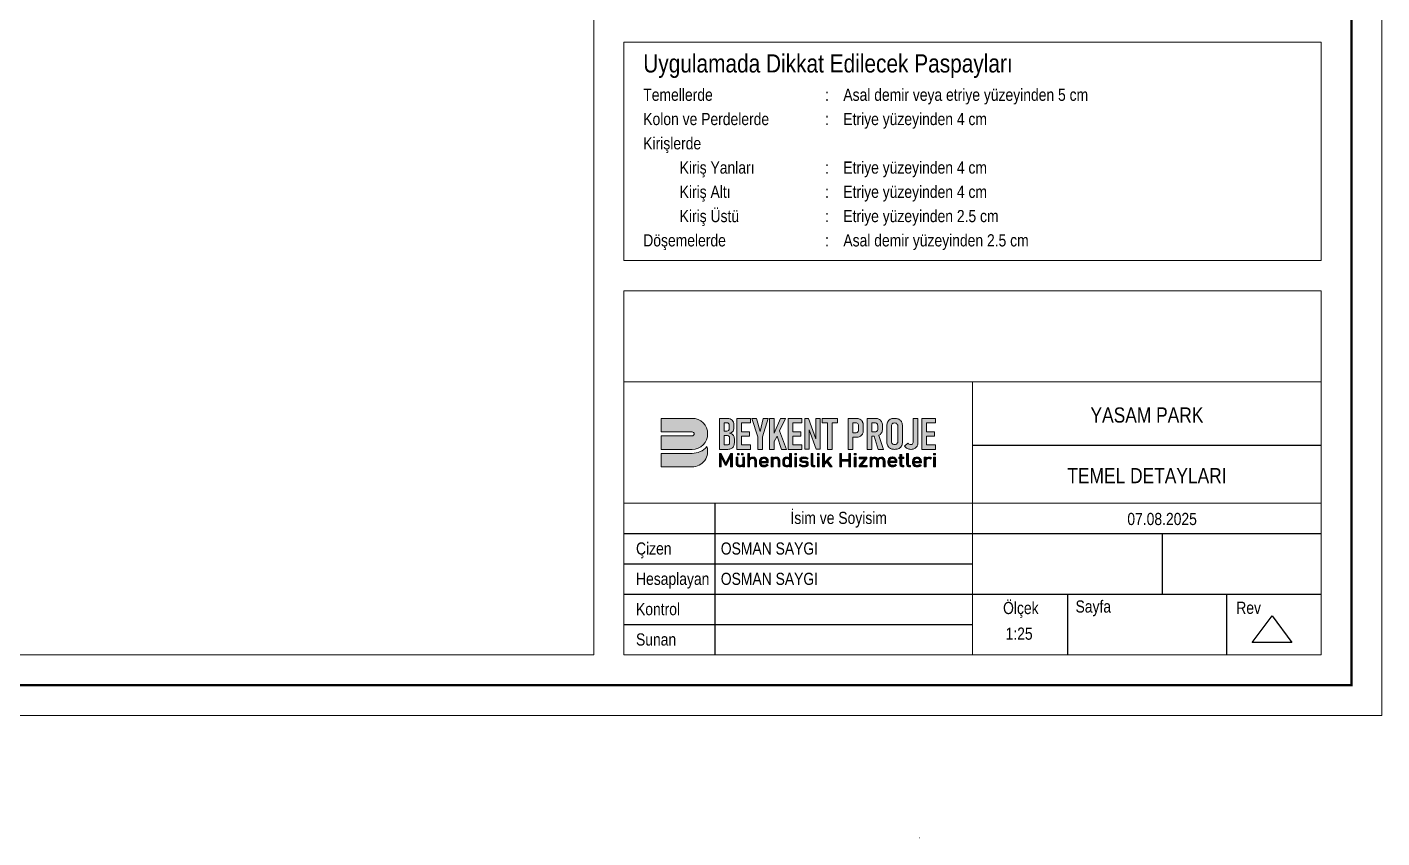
# Model space of a CAD drawing. Header units: millimetres. Extents: x -267 to 94375, y 6431 to 10838.
# Drawn here: x 38388 to 39505, y 6431 to 7099 of the extents above; entities that cross this region are included whole.
import ezdxf
from ezdxf.enums import TextEntityAlignment as Align

# ---------------------------------------------------------------- set-up
doc = ezdxf.new("R2010")
doc.units = ezdxf.units.MM
doc.header["$LTSCALE"] = 0.0001
for name, color, linetype, lineweight in [('DIM_LAY', 8, 'Continuous', 20), ('Metraj Tablosu Ana Başlık', 1, 'Continuous', 20), ('SHEETSUMMARY-35', 9, 'Continuous', 20), ('SHEETSUMMARY-50', 152, 'Continuous', 20), ('SheetView', 40, 'Continuous', 20), ('SheetViewOut', 231, 'Continuous', 20)]:
    doc.layers.add(name, color=color, linetype=linetype, lineweight=lineweight)
doc.layers.add('Metraj Tablosu Yazı', color=8, linetype='Continuous', lineweight=20, true_color=0x414141)
doc.layers.add('Metraj Tablosu Çizgi', color=171, linetype='Continuous', lineweight=20, true_color=0xaaaaff)
for name, color, linetype in [('SHEETSUMMARY-10', 8, 'Continuous'), ('SHEETSUMMARY-30', 82, 'Continuous'), ('SHEETSUMMARY-40', 231, 'Continuous'), ('TEXT-175', 12, 'Continuous')]:
    doc.layers.add(name, color=color, linetype=linetype)
doc.styles.add('stastyle', font='RomanSTA.ttf')
doc.styles.add('YAZI (BEYKENT)', font='')
doc.styles.get('YAZI (BEYKENT)').set_extended_font_data('Bahnschrift Light Condensed')

# ---------------------------------------------------------------- blocks, each defined once
blk = doc.blocks.new('A$C23ea3c7e')
at = {"true_color": 0x2776bb}
h = blk.add_hatch(color=152, dxfattribs=at)
h.dxf.hatch_style = 1
h.paths.add_polyline_path([(56.2, -30), (30.7, -30), (30.7, -41.1), (56.2, -41.1, -1), (56.2, -44.4), (30.7, -44.4), (30.7, -55.6), (56.2, -55.6, 1)])
h = blk.add_hatch(color=152, dxfattribs=at)
h.dxf.hatch_style = 1
h.paths.add_polyline_path([(90.6, -52.5), (90.8, -51.8), (90.9, -51.1), (91, -50.3), (91, -46.8), (90.9, -46), (90.8, -45.3), (90.5, -44.6), (90.3, -44.1), (89.8, -43.5), (89.2, -43.1), (88.6, -42.7), (87.9, -42.5), (87.1, -42.3), (87.7, -42.1), (88.4, -41.9), (89, -41.5), (89.4, -41.2), (89.9, -40.7), (90.2, -40), (90.4, -39.4), (90.6, -38.7), (90.6, -37.9), (90.6, -35.2, 0.414214), (85.5, -30), (78.8, -30), (78.8, -55.6), (85.6, -55.6), (86.4, -55.5), (87.2, -55.4), (87.9, -55.2), (88.5, -54.9), (88.8, -54.7), (89.4, -54.3), (89.9, -53.8), (90.3, -53.1)])
h.paths.add_polyline_path([(87, -50.9), (86.6, -51.5), (85.9, -51.8), (85.1, -51.9), (82.6, -51.9), (82.6, -44.1), (84.9, -44.1), (85.4, -44.2), (86.1, -44.4), (86.4, -44.7), (86.9, -45.3), (87, -45.8), (87.1, -46.6), (87.1, -50.1)], flags=16)
h.paths.add_polyline_path([(84.9, -40.5), (82.6, -40.5), (82.6, -33.6), (84.9, -33.6, -0.414214), (86.8, -35.5), (86.8, -38.6, -0.414214)], flags=16)
h = blk.add_hatch(color=152, dxfattribs=at)
h.dxf.hatch_style = 1
h.paths.add_polyline_path([(93.1, -30), (93.1, -55.6), (104.3, -55.6), (104.3, -51.8), (97, -51.8), (97, -44.7), (103.4, -44.7), (103.4, -41), (97, -41), (97, -33.7), (104.3, -33.7), (104.3, -30)])
h = blk.add_hatch(color=152, dxfattribs=at)
h.dxf.hatch_style = 1
h.paths.add_polyline_path([(110.3, -45.3), (110.3, -55.6), (114.1, -55.6), (114.1, -45.3), (118.9, -30), (114.9, -30), (112.2, -40.8), (109.3, -30), (105.3, -30)])
h = blk.add_hatch(color=152, dxfattribs=at)
h.dxf.hatch_style = 1
h.paths.add_polyline_path([(120.1, -30), (120.1, -55.6), (123.9, -55.6), (123.9, -49.2), (126.2, -44.6), (129.8, -55.6), (134.1, -55.6), (128.3, -40.3), (133.3, -30), (129, -30), (123.9, -42.1), (123.9, -30)])
h = blk.add_hatch(color=152, dxfattribs=at)
h.dxf.hatch_style = 1
h.paths.add_polyline_path([(135.5, -30), (135.5, -55.6), (146.6, -55.6), (146.6, -51.8), (139.3, -51.8), (139.3, -44.7), (145.7, -44.7), (145.7, -41), (139.3, -41), (139.3, -33.7), (146.6, -33.7), (146.6, -30)])
h = blk.add_hatch(color=152, dxfattribs=at)
h.dxf.hatch_style = 1
h.paths.add_polyline_path([(149.1, -30), (149.1, -55.5), (152.6, -55.5), (152.6, -39.4), (158.6, -55.5), (161.8, -55.5), (161.8, -30), (158.2, -30), (158.2, -46.9), (152.2, -30)])
h = blk.add_hatch(color=152, dxfattribs=at)
h.dxf.hatch_style = 1
h.paths.add_polyline_path([(163.4, -33.7), (167.7, -33.7), (167.7, -55.6), (171.6, -55.6), (171.6, -33.7), (176, -33.7), (176, -30), (163.4, -30)])
at = {"true_color": 0x58ba48}
h = blk.add_hatch(color=85, dxfattribs=at)
h.dxf.hatch_style = 1
h.paths.add_polyline_path([(184.8, -55.6), (188.6, -55.6), (188.6, -45.6), (191.7, -45.6), (192.5, -45.6), (193.2, -45.5), (193.9, -45.2), (194.5, -45), (195.1, -44.7), (195.7, -44.2), (196.2, -43.7), (196.6, -43), (196.6, -42.9), (196.9, -42.2), (197.1, -41.6), (197.2, -40.8), (197.3, -40), (197.3, -35.8), (197.2, -35.5), (197.2, -34.7), (197.1, -34), (196.8, -33.3), (196.6, -32.7), (196.2, -32.1), (195.8, -31.5), (195.2, -31.1), (194.6, -30.7), (194.4, -30.6), (193.7, -30.3), (193, -30.1), (192.2, -30), (191.4, -30), (184.8, -30)])
h.paths.add_polyline_path([(188.6, -42), (188.6, -33.7), (191.4, -33.7), (191.8, -33.7), (192.4, -34), (192.7, -34.2), (193.1, -34.8), (193.3, -35.3), (193.3, -36.1), (193.3, -39.6), (193.3, -40.2), (193.1, -40.9), (192.9, -41.2), (192.4, -41.7), (192.1, -41.8), (191.4, -42)], flags=16)
h = blk.add_hatch(color=85, dxfattribs=at)
h.dxf.hatch_style = 1
h.paths.add_polyline_path([(200.5, -30), (200.5, -55.6), (204.3, -55.6), (204.3, -44.7), (206.4, -44.7), (209.7, -55.6), (213.9, -55.6), (210.1, -44.1), (210.1, -44), (210.2, -44), (210.9, -43.6), (211.5, -43.2), (211.9, -42.6), (212.4, -42), (212.5, -41.7), (212.8, -41.1), (213, -40.3), (213.1, -39.6), (213.1, -38.8), (213.1, -35.8), (213.1, -35.5), (213.1, -34.7), (212.9, -34), (212.7, -33.3), (212.3, -32.6), (211.9, -32), (211.4, -31.5), (210.8, -31), (210.1, -30.6), (209.6, -30.4), (209, -30.2), (208.2, -30.1), (207.5, -30), (206.6, -30)])
h.paths.add_polyline_path([(204.3, -41.1), (204.3, -33.7), (206.9, -33.7), (207.5, -33.7), (208.1, -33.9), (208.5, -34.2), (209, -34.8), (209.1, -35.3), (209.2, -36.1), (209.2, -38.8), (209.2, -39.3), (209, -40), (208.7, -40.3), (208.1, -40.8), (207.7, -41), (206.9, -41.1)], flags=16)
h = blk.add_hatch(color=85, dxfattribs=at)
h.dxf.hatch_style = 1
h.paths.add_polyline_path([(216.7, -36.2), (216.7, -49.3), (216.8, -49.9), (216.8, -50.6), (217, -51.4), (217.2, -52.1), (217.5, -52.7), (217.6, -52.8), (218, -53.4), (218.5, -54), (219, -54.4), (219.7, -54.8), (220.2, -55), (220.8, -55.3), (221.6, -55.4), (222.3, -55.5), (223.2, -55.6), (223.8, -55.5), (224.6, -55.5), (225.3, -55.3), (226, -55.1), (226.6, -54.8), (226.8, -54.8), (227.4, -54.4), (228, -53.9), (228.5, -53.3), (228.9, -52.7), (229, -52.3), (229.3, -51.6), (229.5, -50.9), (229.6, -50.2), (229.6, -49.3), (229.6, -36.2), (229.6, -35.7), (229.5, -34.9), (229.4, -34.1), (229.1, -33.5), (228.9, -32.8), (228.8, -32.7), (228.4, -32.1), (227.9, -31.6), (227.3, -31.1), (226.6, -30.7), (226.2, -30.5), (225.5, -30.3), (224.8, -30.1), (224, -30), (223.2, -30), (222.6, -30), (221.8, -30.1), (221, -30.2), (220.3, -30.4), (219.7, -30.7), (219.6, -30.8), (219, -31.2), (218.4, -31.6), (217.9, -32.2), (217.5, -32.8), (217.3, -33.2), (217, -33.9), (216.9, -34.6), (216.8, -35.4)])
h.paths.add_polyline_path([(220.6, -36.4), (220.7, -35.7), (220.9, -35), (221.2, -34.6), (221.8, -34.1), (222.4, -33.9), (223.2, -33.8), (223.9, -33.9), (224.6, -34.1), (225, -34.4), (225.4, -35), (225.7, -35.6), (225.7, -36.4), (225.7, -49.1), (225.7, -49.9), (225.4, -50.5), (225.1, -51), (224.6, -51.4), (224, -51.7), (223.2, -51.7), (222.5, -51.7), (221.8, -51.4), (221.4, -51.1), (220.9, -50.5), (220.7, -49.9), (220.6, -49.1)], flags=16)
h = blk.add_hatch(color=85, dxfattribs=at)
h.dxf.hatch_style = 1
h.paths.add_polyline_path([(231.4, -52.9), (231.8, -53.5), (232.3, -54), (232.9, -54.5), (233.6, -54.9), (233.6, -54.9), (234.3, -55.2), (235, -55.4), (235.8, -55.5), (236.6, -55.6), (236.8, -55.6), (237.6, -55.5), (238.4, -55.4), (239.1, -55.1), (239.7, -54.9), (240.2, -54.6), (240.8, -54.1), (241.3, -53.5), (241.7, -52.9), (241.7, -52.7), (242, -52.1), (242.2, -51.4), (242.3, -50.6), (242.4, -49.8), (242.4, -30), (238.5, -30), (238.5, -49.8), (238.3, -50.6), (237.9, -51.2), (237.3, -51.6), (236.5, -51.7), (235.9, -51.7), (235.2, -51.4), (234.6, -51), (234.1, -50.4)])
h = blk.add_hatch(color=85, dxfattribs=at)
h.dxf.hatch_style = 1
h.paths.add_polyline_path([(245.7, -30), (245.7, -55.6), (256.8, -55.6), (256.8, -51.8), (249.5, -51.8), (249.5, -44.7), (256, -44.7), (256, -41), (249.5, -41), (249.5, -33.7), (256.8, -33.7), (256.8, -30)])
h = blk.add_hatch(color=85, dxfattribs=at)
h.dxf.hatch_style = 1
h.paths.add_polyline_path([(68.4, -53.3, -0.217429), (56.2, -58.9), (30.7, -58.9), (30.7, -70), (56.2, -70, 0.507982)])
h = blk.add_hatch(color=8)
h.dxf.hatch_style = 1
h.paths.add_polyline_path([(80.2, -58.9), (78.8, -58.9), (78.8, -70), (80.2, -70), (80.2, -61.9), (83.5, -68.5), (84.6, -68.5), (87.9, -61.8), (87.9, -70), (89.4, -70), (89.4, -58.9), (87.9, -58.9), (84.1, -66.6)])
h = blk.add_hatch(color=8)
h.dxf.hatch_style = 1
h.paths.add_polyline_path([(92.4, -66.8), (92.4, -67.2), (92.5, -67.8), (92.6, -68.3), (92.8, -68.8), (93.2, -69.2), (93.2, -69.2), (93.7, -69.6), (94.2, -69.8), (94.8, -70), (95.4, -70), (96, -70), (96.6, -69.8), (97.1, -69.6), (97.4, -69.5), (97.8, -69.1), (98, -68.8), (98, -70), (99.5, -70), (99.5, -62), (98, -62), (98, -67.3), (97.8, -67.9), (97.5, -68.3), (97.2, -68.5), (96.6, -68.7), (95.9, -68.8), (95.4, -68.7), (94.9, -68.5), (94.4, -68.2), (94.1, -67.9), (93.9, -67.4), (93.8, -66.8), (93.8, -62), (92.4, -62)])
h = blk.add_hatch(color=8)
h.dxf.hatch_style = 1
h.paths.add_polyline_path([(95, -60.2), (95, -58.9), (93.5, -58.9), (93.5, -60.2)])
h = blk.add_hatch(color=8)
h.dxf.hatch_style = 1
h.paths.add_polyline_path([(98.3, -60.2), (98.3, -58.9), (96.8, -58.9), (96.8, -60.2)])
h = blk.add_hatch(color=8)
h.dxf.hatch_style = 1
h.paths.add_polyline_path([(102.1, -70), (103.6, -70), (103.6, -64.7), (103.8, -64.1), (104.2, -63.7), (104.5, -63.5), (105, -63.3), (105.7, -63.2), (106.2, -63.2), (106.8, -63.4), (107.3, -63.7), (107.5, -64.1), (107.7, -64.6), (107.8, -65.2), (107.8, -70), (109.3, -70), (109.3, -65.2), (109.3, -64.8), (109.2, -64.2), (109.1, -63.7), (108.8, -63.2), (108.5, -62.8), (108.5, -62.7), (108, -62.4), (107.5, -62.1), (106.9, -62), (106.3, -62), (105.8, -62), (105.2, -62.1), (104.6, -62.3), (104.2, -62.5), (103.8, -62.9), (103.6, -63.2), (103.6, -58.9), (102.1, -58.9)])
h = blk.add_hatch(color=8)
h.dxf.hatch_style = 1
h.paths.add_polyline_path([(112.5, -63.2), (112.2, -63.7), (112, -64), (111.8, -64.5), (111.7, -65.1), (111.7, -65.7), (111.7, -66.6), (111.7, -66.8), (111.8, -67.4), (112, -67.9), (112.2, -68.4), (112.2, -68.4), (112.6, -68.9), (113, -69.3), (113.5, -69.6), (113.8, -69.7), (114.3, -69.9), (114.9, -70), (115.6, -70), (116.1, -70), (116.7, -69.9), (117.3, -69.7), (117.8, -69.5), (118.3, -69.2), (118.8, -68.8), (117.8, -67.9), (117.3, -68.3), (116.8, -68.5), (116.2, -68.7), (115.5, -68.8), (114.8, -68.7), (114.2, -68.5), (113.7, -68.1), (113.4, -67.6), (113.2, -67), (113.1, -66.6), (119, -66.6), (119, -65.9), (119, -65.3), (118.9, -64.8), (118.8, -64.2), (118.6, -63.8), (118.5, -63.7), (118.2, -63.2), (117.8, -62.7), (117.4, -62.4), (117.3, -62.4), (116.7, -62.1), (116.1, -62), (115.5, -62), (115.2, -62), (114.6, -62), (114, -62.2), (113.4, -62.4), (113.4, -62.4), (112.9, -62.8)])
h.paths.add_polyline_path([(114.3, -63.4), (114.8, -63.2), (115.5, -63.2), (116, -63.2), (116.6, -63.4), (117, -63.8), (117.3, -64.3), (117.5, -64.8), (117.6, -65.5), (113.1, -65.5), (113.1, -65.3), (113.2, -64.7), (113.4, -64.2), (113.8, -63.8)], flags=16)
h = blk.add_hatch(color=8)
h.dxf.hatch_style = 1
h.paths.add_polyline_path([(121.4, -62.1), (121.4, -70), (122.9, -70), (122.9, -64.7), (123.1, -64.1), (123.4, -63.7), (123.7, -63.5), (124.3, -63.3), (124.9, -63.2), (125.5, -63.2), (126.1, -63.4), (126.5, -63.7), (126.8, -64.1), (127, -64.6), (127.1, -65.2), (127.1, -70), (128.6, -70), (128.6, -65.2), (128.6, -64.8), (128.5, -64.2), (128.3, -63.7), (128.1, -63.2), (127.8, -62.8), (127.7, -62.7), (127.3, -62.4), (126.8, -62.1), (126.2, -62), (125.5, -62), (125, -62), (124.4, -62.1), (123.9, -62.3), (123.5, -62.6), (123.1, -62.9), (122.9, -63.2), (122.9, -62.1)])
h = blk.add_hatch(color=8)
h.dxf.hatch_style = 1
h.paths.add_polyline_path([(131, -64.6), (131, -65.2), (131, -66.8), (131, -66.9), (131, -67.5), (131.1, -68), (131.3, -68.5), (131.5, -68.8), (131.9, -69.3), (132.4, -69.6), (132.8, -69.8), (133.4, -70), (134.1, -70), (134.6, -70), (135.2, -69.9), (135.7, -69.6), (135.9, -69.5), (136.4, -69.1), (136.6, -68.8), (136.6, -70), (138.1, -70), (138.1, -58.9), (136.6, -58.9), (136.6, -63.1), (136.5, -63), (136.1, -62.6), (135.6, -62.3), (135.2, -62.1), (134.6, -62), (134, -61.9), (133.5, -62), (132.9, -62.1), (132.4, -62.3), (132, -62.5), (131.6, -62.9), (131.3, -63.4), (131.3, -63.5), (131.1, -64)])
h.paths.add_polyline_path([(133.4, -63.4), (133.9, -63.2), (134.5, -63.1), (135.1, -63.2), (135.6, -63.4), (136, -63.6), (136.3, -64), (136.5, -64.4), (136.6, -64.9), (136.6, -67.3), (136.3, -67.9), (136.1, -68.2), (135.6, -68.6), (135.2, -68.7), (134.5, -68.8), (134, -68.8), (133.5, -68.6), (133, -68.3), (132.7, -67.9), (132.5, -67.4), (132.5, -66.8), (132.5, -65.2), (132.5, -64.6), (132.7, -64.1), (133, -63.7)], flags=16)
h = blk.add_hatch(color=8)
h.dxf.hatch_style = 1
h.paths.add_polyline_path([(140.8, -60.2), (142.3, -60.2), (142.3, -58.9), (140.8, -58.9)])
h = blk.add_hatch(color=8)
h.dxf.hatch_style = 1
h.paths.add_polyline_path([(140.8, -62.1), (140.8, -70), (142.3, -70), (142.3, -62.1)])
h = blk.add_hatch(color=8)
h.dxf.hatch_style = 1
h.paths.add_polyline_path([(152, -67.5), (152, -67.1), (151.8, -66.5), (151.6, -66.1), (151.5, -66), (151, -65.7), (150.5, -65.5), (150.2, -65.4), (149.6, -65.3), (148.8, -65.2), (148.8, -65.2), (148.7, -65.2), (148.6, -65.2), (147.9, -65.2), (147.2, -65.1), (146.5, -64.8), (146.3, -64.3), (146.4, -63.7), (146.8, -63.3), (147.1, -63.2), (147.7, -63.1), (148.4, -63), (149, -63.1), (149.8, -63.2), (150.4, -63.5), (151, -63.7), (151.9, -62.8), (151.4, -62.5), (150.8, -62.3), (150.3, -62.1), (149.7, -61.9), (149, -61.9), (148.4, -61.8), (148.3, -61.8), (147.6, -61.9), (147, -62), (146.5, -62.1), (146.2, -62.2), (145.7, -62.5), (145.3, -62.9), (145.1, -63.2), (145, -63.7), (144.9, -64.3), (144.9, -64.6), (145, -65.1), (145.3, -65.5), (145.7, -65.9), (146.3, -66.1), (146.5, -66.2), (147.1, -66.3), (147.8, -66.4), (147.8, -66.4), (147.9, -66.4), (148.1, -66.4), (148.2, -66.4), (149, -66.5), (149.7, -66.6), (150.4, -66.9), (150.6, -67.6), (150.4, -68.1), (150, -68.5), (149.6, -68.7), (149, -68.8), (148.1, -68.8), (147.4, -68.8), (146.8, -68.6), (146.4, -68.5), (145.9, -68.2), (145.3, -67.9), (144.4, -68.8), (145, -69.2), (145.5, -69.5), (146.2, -69.7), (146.8, -69.9), (147, -69.9), (147.6, -70), (148.2, -70), (148.5, -70), (149.2, -70), (149.8, -69.9), (150.3, -69.7), (150.7, -69.6), (151.2, -69.3), (151.6, -68.9), (151.8, -68.6), (152, -68.1)])
h = blk.add_hatch(color=8)
h.dxf.hatch_style = 1
h.paths.add_polyline_path([(155.8, -67.9), (155.8, -58.9), (154.3, -58.9), (154.3, -67.9), (154.3, -68.5), (154.5, -69.1), (154.8, -69.5), (155.2, -69.7), (155.7, -69.9), (156.4, -70), (157.4, -70), (157.4, -68.8), (156.5, -68.8), (155.9, -68.5)])
h = blk.add_hatch(color=8)
h.dxf.hatch_style = 1
h.paths.add_polyline_path([(161, -60.2), (161, -58.9), (159.5, -58.9), (159.5, -60.2)])
h = blk.add_hatch(color=8)
h.dxf.hatch_style = 1
h.paths.add_polyline_path([(161, -62.1), (159.5, -62.1), (159.5, -70), (161, -70)])
h = blk.add_hatch(color=8)
h.dxf.hatch_style = 1
h.paths.add_polyline_path([(165.3, -58.9), (163.8, -58.9), (163.8, -70), (165.3, -70), (165.3, -68), (167.2, -66), (169.9, -70), (171.6, -70), (168.2, -65.1), (171.2, -62.1), (169.4, -62.1), (165.3, -66.4)])
h = blk.add_hatch(color=8)
h.dxf.hatch_style = 1
h.paths.add_polyline_path([(179.5, -63.9), (179.5, -58.9), (178, -58.9), (178, -70), (179.5, -70), (179.5, -65.2), (185.3, -65.2), (185.3, -70), (186.8, -70), (186.8, -58.9), (185.3, -58.9), (185.3, -63.9)])
h = blk.add_hatch(color=8)
h.dxf.hatch_style = 1
h.paths.add_polyline_path([(191.4, -60.2), (191.4, -58.9), (189.9, -58.9), (189.9, -60.2)])
h = blk.add_hatch(color=8)
h.dxf.hatch_style = 1
h.paths.add_polyline_path([(189.9, -70), (191.4, -70), (191.4, -62.1), (189.9, -62.1)])
h = blk.add_hatch(color=8)
h.dxf.hatch_style = 1
h.paths.add_polyline_path([(198.6, -63.3), (193.9, -68.9), (193.9, -70), (200.5, -70), (200.5, -68.8), (195.8, -68.8), (200.3, -63.2), (200.3, -62.1), (194, -62.1), (194, -63.3)])
h = blk.add_hatch(color=8)
h.dxf.hatch_style = 1
h.paths.add_polyline_path([(204.4, -63.2), (204.4, -62.1), (202.9, -62.1), (202.9, -70), (204.4, -70), (204.4, -64.7), (204.6, -64.1), (204.9, -63.7), (205.1, -63.5), (205.7, -63.3), (206.4, -63.2), (206.8, -63.2), (207.4, -63.4), (207.8, -63.7), (208.1, -64.1), (208.3, -64.6), (208.3, -65.2), (208.3, -70), (209.8, -70), (209.8, -65.2), (209.8, -65.1), (209.9, -64.6), (210, -64.1), (210.3, -63.7), (210.6, -63.5), (211.1, -63.3), (211.8, -63.2), (212.2, -63.2), (212.8, -63.4), (213.3, -63.7), (213.5, -64.1), (213.7, -64.6), (213.8, -65.2), (213.8, -70), (215.3, -70), (215.3, -65.1), (215.2, -64.5), (215.1, -63.9), (214.9, -63.4), (214.7, -63.1), (214.3, -62.7), (213.9, -62.3), (213.5, -62.1), (212.9, -62), (212.2, -62), (211.7, -62), (211.1, -62.2), (210.5, -62.4), (210.5, -62.5), (210.1, -62.8), (209.7, -63.3), (209.5, -63.6), (209.5, -63.4), (209.3, -63.1), (208.9, -62.7), (208.5, -62.3), (208.1, -62.2), (207.5, -62), (206.9, -62), (206.5, -62), (205.9, -62.1), (205.3, -62.3), (204.9, -62.6), (204.5, -62.9)])
h = blk.add_hatch(color=8)
h.dxf.hatch_style = 1
h.paths.add_polyline_path([(221.4, -61.8), (221.2, -61.8), (220.5, -61.9), (219.9, -62.1), (219.4, -62.3), (219.3, -62.3), (218.9, -62.6), (218.4, -63.1), (218.1, -63.5), (218, -63.9), (217.8, -64.4), (217.7, -64.9), (217.7, -65.6), (217.7, -66.5), (217.7, -66.8), (217.8, -67.4), (217.9, -67.9), (218.1, -68.4), (218.2, -68.4), (218.5, -68.9), (219, -69.3), (219.5, -69.6), (219.7, -69.7), (220.3, -69.9), (220.9, -70), (221.6, -70), (222, -70), (222.6, -69.9), (223.3, -69.7), (223.7, -69.5), (224.3, -69.2), (224.7, -68.8), (223.7, -67.9), (223.3, -68.3), (222.7, -68.5), (222.2, -68.7), (221.5, -68.8), (220.7, -68.7), (220.2, -68.5), (219.7, -68.1), (219.3, -67.6), (219.1, -67.1), (219.1, -66.5), (225, -66.5), (225, -65.8), (224.9, -65.2), (224.9, -64.6), (224.7, -64.1), (224.6, -63.6), (224.5, -63.6), (224.2, -63.1), (223.8, -62.6), (223.3, -62.3), (223.2, -62.2), (222.7, -62), (222.1, -61.9)])
h.paths.add_polyline_path([(221.4, -63.1), (222, -63.1), (222.5, -63.3), (223, -63.7), (223.3, -64.2), (223.5, -64.7), (223.6, -65.3), (219.1, -65.3), (219.1, -65.2), (219.2, -64.6), (219.4, -64.1), (219.7, -63.6), (220.2, -63.3), (220.8, -63.1)], flags=16)
h = blk.add_hatch(color=8)
h.dxf.hatch_style = 1
h.paths.add_polyline_path([(226.7, -62.1), (226.7, -63.2), (227.6, -63.2), (227.6, -67.9), (227.7, -68.6), (227.8, -69.1), (228.1, -69.5), (228.5, -69.8), (229, -70), (229.7, -70), (230.7, -70), (230.7, -68.8), (229.9, -68.8), (229.8, -68.8), (229.3, -68.5), (229.1, -67.9), (229.1, -63.2), (230.7, -63.2), (230.7, -62.1), (229.1, -62.1), (229.1, -59.8), (227.6, -59.8), (227.6, -62.1)])
h = blk.add_hatch(color=8)
h.dxf.hatch_style = 1
h.paths.add_polyline_path([(233.1, -58.9), (233.1, -67.9), (233.2, -68.5), (233.4, -69.1), (233.7, -69.5), (234, -69.7), (234.5, -69.9), (235.2, -70), (236.2, -70), (236.2, -68.8), (235.4, -68.8), (234.8, -68.5), (234.6, -67.9), (234.6, -58.9)])
h = blk.add_hatch(color=8)
h.dxf.hatch_style = 1
h.paths.add_polyline_path([(238, -65.1), (237.9, -65.7), (237.9, -66.6), (238, -66.9), (238, -67.5), (238.2, -68), (238.4, -68.5), (238.4, -68.5), (238.8, -69), (239.2, -69.4), (239.7, -69.7), (240, -69.8), (240.6, -70), (241.2, -70.1), (241.9, -70.1), (242.3, -70.1), (242.9, -70), (243.5, -69.8), (244, -69.6), (244.5, -69.3), (245, -68.9), (244, -68.1), (243.6, -68.4), (243, -68.6), (242.5, -68.8), (241.8, -68.9), (241, -68.8), (240.5, -68.6), (239.9, -68.2), (239.6, -67.7), (239.4, -67.2), (239.4, -66.6), (245.2, -66.6), (245.2, -65.9), (245.2, -65.3), (245.1, -64.8), (245, -64.2), (244.8, -63.8), (244.8, -63.7), (244.5, -63.2), (244.1, -62.7), (243.6, -62.4), (243.5, -62.4), (243, -62.1), (242.4, -62), (241.7, -62), (241.4, -62), (240.8, -62), (240.2, -62.2), (239.7, -62.4), (239.6, -62.4), (239.1, -62.8), (238.7, -63.2), (238.4, -63.7), (238.2, -64), (238.1, -64.5)])
h.paths.add_polyline_path([(240.5, -63.4), (241, -63.2), (241.7, -63.2), (242.2, -63.2), (242.8, -63.4), (243.3, -63.8), (243.6, -64.3), (243.8, -64.8), (243.8, -65.5), (239.4, -65.5), (239.4, -65.3), (239.5, -64.7), (239.7, -64.2), (240, -63.8)], flags=16)
h = blk.add_hatch(color=8)
h.dxf.hatch_style = 1
h.paths.add_polyline_path([(247.6, -62.1), (247.6, -70), (249.1, -70), (249.1, -64.7), (249.3, -64.1), (249.7, -63.7), (250, -63.5), (250.5, -63.3), (251.4, -63.2), (252.2, -63.4), (252.7, -63.7), (253.7, -62.6), (253.4, -62.4), (252.8, -62.1), (252.4, -62), (251.7, -62), (251.3, -62), (250.7, -62.1), (250.1, -62.3), (249.8, -62.6), (249.3, -63), (249.1, -63.2), (249.1, -62.1)])
h = blk.add_hatch(color=8)
h.dxf.hatch_style = 1
h.paths.add_polyline_path([(255.3, -60.2), (256.8, -60.2), (256.8, -58.9), (255.3, -58.9)])
h = blk.add_hatch(color=8)
h.dxf.hatch_style = 1
h.paths.add_polyline_path([(255.3, -62.1), (255.3, -70), (256.8, -70), (256.8, -62.1)])
at = {"color": 152, "true_color": 0x2776bb}
for p, q in [((30.7, -30), (56.2, -30)), ((30.7, -30), (30.7, -41.1)), ((30.7, -41.1), (56.2, -41.1)), ((30.7, -44.4), (30.7, -55.6)), ((30.7, -44.4), (56.2, -44.4)), ((30.7, -55.6), (56.2, -55.6))]:
    blk.add_line(p, q, dxfattribs=at)
at = {"color": 85, "true_color": 0x58ba48}
for p, q in [((30.7, -58.9), (56.2, -58.9)), ((30.7, -58.9), (30.7, -70)), ((30.7, -70), (56.2, -70))]:
    blk.add_line(p, q, dxfattribs=at)
at = {"color": 152, "true_color": 0x2776bb}
for points in [[(90.3, -53.1), (90.6, -52.5), (90.8, -51.8), (90.9, -51.1), (91, -50.3), (91, -46.8), (90.9, -46), (90.8, -45.3), (90.5, -44.6), (90.3, -44.1), (89.8, -43.5), (89.2, -43.1), (88.6, -42.7), (87.9, -42.5), (87.1, -42.3), (87.7, -42.1), (88.4, -41.9), (89, -41.5), (89.4, -41.2), (89.9, -40.7), (90.2, -40), (90.4, -39.4), (90.6, -38.7), (90.6, -37.9), (90.6, -35.2, 0.414214), (85.5, -30), (78.8, -30), (78.8, -55.6), (85.6, -55.6), (86.4, -55.5), (87.2, -55.4), (87.9, -55.2), (88.5, -54.9), (88.8, -54.7), (89.4, -54.3), (89.9, -53.8)], [(84.9, -40.5), (82.6, -40.5), (82.6, -33.6), (84.9, -33.6, -0.414214), (86.8, -35.5), (86.8, -38.6, -0.414214)]]:
    blk.add_lwpolyline(points, format="xyb", close=True, dxfattribs=at)
for points in [[(104.3, -51.8), (97, -51.8), (97, -44.7), (103.4, -44.7), (103.4, -41), (97, -41), (97, -33.7), (104.3, -33.7), (104.3, -30), (93.1, -30), (93.1, -55.6), (104.3, -55.6)], [(114.1, -45.3), (118.9, -30), (114.9, -30), (112.2, -40.8), (109.3, -30), (105.3, -30), (110.3, -45.3), (110.3, -55.6), (114.1, -55.6)], [(126.2, -44.6), (129.8, -55.6), (134.1, -55.6), (128.3, -40.3), (133.3, -30), (129, -30), (123.9, -42.1), (123.9, -30), (120.1, -30), (120.1, -55.6), (123.9, -55.6), (123.9, -49.2)], [(145.7, -41), (139.3, -41), (139.3, -33.7), (146.6, -33.7), (146.6, -30), (135.5, -30), (135.5, -55.6), (146.6, -55.6), (146.6, -51.8), (139.3, -51.8), (139.3, -44.7), (145.7, -44.7)], [(152.2, -30), (149.1, -30), (149.1, -55.5), (152.6, -55.5), (152.6, -39.4), (158.6, -55.5), (161.8, -55.5), (161.8, -30), (158.2, -30), (158.2, -46.9)], [(171.6, -33.7), (176, -33.7), (176, -30), (163.4, -30), (163.4, -33.7), (167.7, -33.7), (167.7, -55.6), (171.6, -55.6)], [(86.5, -51.5), (85.9, -51.8), (85.1, -51.9), (82.6, -51.9), (82.6, -44.1), (84.9, -44.1), (85.4, -44.2), (86.1, -44.4), (86.4, -44.7), (86.9, -45.3), (87, -45.8), (87.1, -46.6), (87.1, -50.1), (87, -50.9), (86.6, -51.4)]]:
    blk.add_lwpolyline(points, close=True, dxfattribs=at)
at = {"color": 85, "true_color": 0x58ba48}
for points in [[(197.2, -40.8), (197.3, -40), (197.3, -35.8), (197.2, -35.5), (197.2, -34.7), (197.1, -34), (196.8, -33.3), (196.6, -32.7), (196.2, -32.1), (195.8, -31.5), (195.2, -31.1), (194.6, -30.7), (194.4, -30.6), (193.7, -30.3), (193, -30.1), (192.2, -30), (191.4, -30), (184.8, -30), (184.8, -55.6), (188.6, -55.6), (188.6, -45.6), (191.4, -45.6), (191.7, -45.6), (192.5, -45.6), (193.2, -45.5), (193.9, -45.2), (194.5, -45), (195.1, -44.7), (195.7, -44.2), (196.2, -43.7), (196.6, -43), (196.6, -42.9), (196.9, -42.2), (197.1, -41.6)], [(211.9, -42.6), (212.4, -42), (212.5, -41.7), (212.8, -41.1), (213, -40.3), (213.1, -39.6), (213.1, -38.8), (213.1, -35.8), (213.1, -35.5), (213.1, -34.7), (212.9, -34), (212.7, -33.3), (212.3, -32.6), (211.9, -32), (211.4, -31.5), (210.8, -31), (210.1, -30.6), (209.6, -30.4), (209, -30.2), (208.2, -30.1), (207.5, -30), (206.6, -30), (200.5, -30), (200.5, -55.6), (204.3, -55.6), (204.3, -44.7), (206.4, -44.7), (209.7, -55.6), (213.9, -55.6), (210.1, -44.1), (210.1, -44), (210.2, -44), (210.9, -43.6), (211.5, -43.2)], [(229.6, -36.2), (229.6, -35.7), (229.5, -34.9), (229.4, -34.1), (229.1, -33.5), (228.9, -32.8), (228.8, -32.7), (228.4, -32.1), (227.9, -31.6), (227.3, -31.1), (226.6, -30.7), (226.2, -30.5), (225.5, -30.3), (224.8, -30.1), (224, -30), (223.2, -30), (222.6, -30), (221.8, -30.1), (221, -30.2), (220.3, -30.4), (219.7, -30.7), (219.6, -30.8), (219, -31.2), (218.4, -31.6), (217.9, -32.2), (217.5, -32.8), (217.3, -33.2), (217, -33.9), (216.9, -34.6), (216.8, -35.4), (216.7, -36.2), (216.7, -49.3), (216.8, -49.9), (216.8, -50.6), (217, -51.4), (217.2, -52.1), (217.5, -52.7), (217.6, -52.8), (218, -53.4), (218.5, -54), (219, -54.4), (219.7, -54.8), (220.2, -55), (220.8, -55.3), (221.6, -55.4), (222.3, -55.5), (223.2, -55.6), (223.8, -55.5), (224.6, -55.5), (225.3, -55.3), (226, -55.1), (226.6, -54.8), (226.8, -54.8), (227.4, -54.4), (228, -53.9), (228.5, -53.3), (228.9, -52.7), (229, -52.3), (229.3, -51.6), (229.5, -50.9), (229.6, -50.2), (229.6, -49.3)], [(242.4, -30), (238.5, -30), (238.5, -49.5), (238.5, -49.8), (238.3, -50.6), (238, -51.1), (237.9, -51.3), (237.3, -51.6), (236.5, -51.7), (235.9, -51.7), (235.2, -51.4), (234.6, -51), (234.1, -50.4), (231.4, -52.9), (231.8, -53.5), (232.3, -54), (232.9, -54.5), (233.6, -54.9), (233.6, -54.9), (234.3, -55.2), (235, -55.4), (235.8, -55.5), (236.6, -55.6), (236.8, -55.6), (237.6, -55.5), (238.4, -55.4), (239.1, -55.1), (239.7, -54.9), (240.2, -54.6), (240.8, -54.1), (241.3, -53.5), (241.7, -52.9), (241.7, -52.7), (242, -52.1), (242.2, -51.4), (242.3, -50.6), (242.4, -49.8)], [(256, -41), (249.5, -41), (249.5, -33.7), (256.8, -33.7), (256.8, -30), (245.7, -30), (245.7, -55.6), (256.8, -55.6), (256.8, -51.8), (249.5, -51.8), (249.5, -44.7), (256, -44.7)], [(193.1, -40.9), (192.9, -41.2), (192.4, -41.7), (192.1, -41.8), (191.4, -42), (188.6, -42), (188.6, -33.7), (191.4, -33.7), (191.8, -33.7), (192.4, -34), (192.7, -34.2), (193.1, -34.8), (193.3, -35.3), (193.3, -36.1), (193.3, -39.6), (193.3, -40.2)], [(204.3, -41.1), (204.3, -33.7), (206.9, -33.7), (207.5, -33.7), (208.1, -33.9), (208.5, -34.2), (209, -34.8), (209.1, -35.3), (209.2, -36.1), (209.2, -38.8), (209.2, -39.3), (209, -40), (208.7, -40.3), (208.1, -40.8), (207.7, -41), (206.9, -41.1)], [(220.6, -36.4), (220.7, -35.7), (220.9, -35), (221.2, -34.6), (221.8, -34.1), (222.4, -33.9), (223.2, -33.8), (223.9, -33.9), (224.6, -34.1), (225, -34.4), (225.4, -35), (225.7, -35.6), (225.7, -36.4), (225.7, -49.1), (225.7, -49.9), (225.4, -50.5), (225.1, -51), (224.6, -51.4), (224, -51.7), (223.2, -51.7), (222.5, -51.7), (221.8, -51.4), (221.4, -51.1), (220.9, -50.5), (220.7, -49.9), (220.6, -49.1)]]:
    blk.add_lwpolyline(points, close=True, dxfattribs=at)
at = {"color": 8}
for points in [[(89.4, -58.9), (87.9, -58.9), (84.1, -66.6), (80.2, -58.9), (78.8, -58.9), (78.8, -70), (80.2, -70), (80.2, -61.9), (83.5, -68.5), (84.6, -68.5), (87.9, -61.8), (87.9, -70), (89.4, -70)], [(93.8, -62), (92.4, -62), (92.4, -66.8), (92.4, -67.2), (92.5, -67.8), (92.6, -68.3), (92.8, -68.8), (93.2, -69.2), (93.2, -69.2), (93.7, -69.6), (94.2, -69.8), (94.8, -70), (95.4, -70), (96, -70), (96.6, -69.8), (97.1, -69.6), (97.4, -69.5), (97.8, -69.1), (98, -68.8), (98, -70), (99.5, -70), (99.5, -62), (98, -62), (98, -67), (98, -67.3), (97.8, -67.9), (97.5, -68.3), (97.2, -68.5), (96.6, -68.7), (95.9, -68.8), (95.4, -68.7), (94.9, -68.5), (94.4, -68.2), (94.1, -67.9), (93.9, -67.4), (93.8, -66.8)], [(95, -58.9), (93.5, -58.9), (93.5, -60.2), (95, -60.2)], [(98.3, -58.9), (96.8, -58.9), (96.8, -60.2), (98.3, -60.2)], [(104.2, -63.7), (104.5, -63.5), (105, -63.3), (105.7, -63.2), (106.2, -63.2), (106.8, -63.4), (107.3, -63.7), (107.5, -64.1), (107.7, -64.6), (107.8, -65.2), (107.8, -70), (109.3, -70), (109.3, -65.2), (109.3, -64.8), (109.2, -64.2), (109.1, -63.7), (108.8, -63.2), (108.5, -62.8), (108.5, -62.7), (108, -62.4), (107.5, -62.1), (106.9, -62), (106.3, -62), (105.8, -62), (105.2, -62.1), (104.6, -62.3), (104.2, -62.5), (103.8, -62.9), (103.6, -63.2), (103.6, -58.9), (102.1, -58.9), (102.1, -70), (103.6, -70), (103.6, -65), (103.7, -64.6), (103.8, -64.1)], [(117.8, -62.7), (117.4, -62.4), (117.3, -62.4), (116.7, -62.1), (116.1, -62), (115.5, -62), (115.2, -62), (114.6, -62), (114, -62.2), (113.4, -62.4), (113.4, -62.4), (112.9, -62.8), (112.5, -63.2), (112.2, -63.7), (112, -64), (111.8, -64.5), (111.7, -65.1), (111.7, -65.7), (111.7, -66.6), (111.7, -66.8), (111.8, -67.4), (112, -67.9), (112.2, -68.4), (112.2, -68.4), (112.6, -68.9), (113, -69.3), (113.5, -69.6), (113.8, -69.7), (114.3, -69.9), (114.9, -70), (115.6, -70), (116.1, -70), (116.7, -69.9), (117.3, -69.7), (117.8, -69.5), (118.3, -69.2), (118.8, -68.8), (117.8, -67.9), (117.3, -68.3), (116.8, -68.5), (116.2, -68.7), (115.6, -68.8), (115.4, -68.7), (114.8, -68.7), (114.2, -68.5), (113.8, -68.2), (113.7, -68), (113.4, -67.6), (113.2, -67), (113.1, -66.6), (119, -66.6), (119, -65.9), (119, -65.3), (118.9, -64.8), (118.8, -64.2), (118.6, -63.8), (118.5, -63.7), (118.2, -63.2)], [(114.3, -63.4), (114.8, -63.2), (115.5, -63.2), (116, -63.2), (116.6, -63.4), (117, -63.8), (117.1, -63.8), (117.3, -64.3), (117.5, -64.8), (117.6, -65.5), (113.1, -65.5), (113.1, -65.3), (113.2, -64.7), (113.4, -64.2), (113.7, -63.8), (113.8, -63.7)], [(123.4, -63.7), (123.7, -63.5), (124.3, -63.3), (124.9, -63.2), (125.5, -63.2), (126.1, -63.4), (126.5, -63.7), (126.8, -64.1), (127, -64.6), (127.1, -65.2), (127.1, -70), (128.6, -70), (128.6, -65.2), (128.6, -64.8), (128.5, -64.2), (128.3, -63.7), (128.1, -63.2), (127.8, -62.8), (127.7, -62.7), (127.3, -62.4), (126.8, -62.1), (126.2, -62), (125.5, -62), (125, -62), (124.4, -62.1), (123.9, -62.3), (123.5, -62.6), (123.1, -62.9), (122.9, -63.2), (122.9, -62.1), (121.4, -62.1), (121.4, -70), (122.9, -70), (122.9, -65), (122.9, -64.6), (123.1, -64.1)], [(136.1, -62.6), (135.6, -62.3), (135.2, -62.1), (134.6, -62), (134, -61.9), (133.5, -62), (132.9, -62.1), (132.4, -62.3), (132, -62.5), (131.6, -62.9), (131.3, -63.4), (131.3, -63.5), (131.1, -64), (131, -64.6), (131, -65.2), (131, -66.8), (131, -66.9), (131, -67.5), (131.1, -68), (131.3, -68.5), (131.5, -68.8), (131.9, -69.3), (132.4, -69.6), (132.8, -69.8), (133.4, -70), (134.1, -70), (134.6, -70), (135.2, -69.9), (135.7, -69.6), (135.9, -69.5), (136.4, -69.1), (136.6, -68.8), (136.6, -70), (138.1, -70), (138.1, -58.9), (136.6, -58.9), (136.6, -63.1), (136.5, -63)], [(133.4, -63.4), (133.9, -63.2), (134.5, -63.1), (135.1, -63.2), (135.6, -63.4), (136, -63.6), (136.3, -64), (136.5, -64.4), (136.6, -64.9), (136.6, -67), (136.5, -67.4), (136.3, -67.9), (136.1, -68.2), (135.6, -68.6), (135.2, -68.7), (134.5, -68.8), (134, -68.8), (133.5, -68.6), (133, -68.3), (132.7, -67.9), (132.5, -67.4), (132.5, -66.8), (132.5, -65.2), (132.5, -64.6), (132.7, -64.1), (133, -63.7)], [(142.3, -58.9), (140.8, -58.9), (140.8, -60.2), (142.3, -60.2)], [(142.3, -62.1), (140.8, -62.1), (140.8, -70), (142.3, -70)], [(151.4, -62.5), (150.8, -62.3), (150.3, -62.1), (149.7, -61.9), (149, -61.9), (148.4, -61.8), (148.3, -61.8), (147.6, -61.9), (147, -62), (146.5, -62.1), (146.2, -62.2), (145.7, -62.5), (145.3, -62.9), (145.1, -63.2), (145, -63.7), (144.9, -64.3), (144.9, -64.6), (145, -65.1), (145.3, -65.5), (145.7, -65.9), (146.3, -66.1), (146.5, -66.2), (147.1, -66.3), (147.8, -66.4), (147.8, -66.4), (147.9, -66.4), (148.1, -66.4), (148.2, -66.4), (148.3, -66.4), (149, -66.5), (149.5, -66.5), (149.8, -66.6), (150.3, -66.8), (150.5, -67), (150.6, -67.5), (150.6, -67.6), (150.4, -68.1), (150, -68.5), (149.6, -68.7), (149, -68.8), (148.2, -68.8), (148, -68.8), (147.4, -68.8), (146.8, -68.6), (146.4, -68.5), (145.9, -68.2), (145.3, -67.9), (144.4, -68.8), (145, -69.2), (145.5, -69.5), (145.6, -69.5), (146.2, -69.7), (146.8, -69.9), (147, -69.9), (147.6, -70), (148.2, -70), (148.5, -70), (149.2, -70), (149.8, -69.9), (150.3, -69.7), (150.7, -69.6), (151.2, -69.3), (151.6, -68.9), (151.8, -68.6), (152, -68.1), (152, -67.5), (152, -67.1), (151.8, -66.5), (151.6, -66.1), (151.5, -66), (151, -65.7), (150.5, -65.5), (150.2, -65.4), (149.6, -65.3), (148.8, -65.2), (148.8, -65.2), (148.7, -65.2), (148.6, -65.2), (147.9, -65.2), (147.3, -65.1), (147.2, -65.1), (146.6, -64.9), (146.5, -64.8), (146.3, -64.3), (146.4, -63.7), (146.8, -63.3), (147.1, -63.2), (147.7, -63.1), (148.4, -63), (149, -63.1), (149.7, -63.2), (149.8, -63.2), (150.4, -63.5), (151, -63.7), (151.9, -62.8)], [(155.8, -58.9), (154.3, -58.9), (154.3, -67.9), (154.3, -68.5), (154.5, -69.1), (154.8, -69.5), (155.2, -69.7), (155.7, -69.9), (156.4, -70), (157.4, -70), (157.4, -68.8), (156.5, -68.8), (156, -68.5), (155.9, -68.5), (155.8, -67.9)], [(161, -58.9), (159.5, -58.9), (159.5, -60.2), (161, -60.2)], [(161, -62.1), (159.5, -62.1), (159.5, -70), (161, -70)], [(165.3, -58.9), (163.8, -58.9), (163.8, -70), (165.3, -70), (165.3, -68), (167.2, -66), (169.9, -70), (171.6, -70), (168.2, -65.1), (171.2, -62.1), (169.4, -62.1), (165.3, -66.4)], [(186.8, -58.9), (185.3, -58.9), (185.3, -63.9), (179.5, -63.9), (179.5, -58.9), (178, -58.9), (178, -70), (179.5, -70), (179.5, -65.2), (185.3, -65.2), (185.3, -70), (186.8, -70)], [(191.4, -58.9), (189.9, -58.9), (189.9, -60.2), (191.4, -60.2)], [(191.4, -62.1), (189.9, -62.1), (189.9, -70), (191.4, -70)], [(200.3, -62.1), (194, -62.1), (194, -63.3), (198.6, -63.3), (193.9, -68.9), (193.9, -70), (200.5, -70), (200.5, -68.8), (195.8, -68.8), (200.3, -63.2)], [(204.9, -63.7), (205.1, -63.5), (205.7, -63.3), (206.4, -63.2), (206.8, -63.2), (207.4, -63.4), (207.8, -63.7), (208.1, -64.1), (208.3, -64.6), (208.3, -65.2), (208.3, -70), (209.8, -70), (209.8, -65.2), (209.8, -65.1), (209.9, -64.6), (210, -64.1), (210.3, -63.7), (210.6, -63.5), (211.1, -63.3), (211.8, -63.2), (212.2, -63.2), (212.8, -63.4), (213.3, -63.7), (213.5, -64.1), (213.7, -64.6), (213.8, -65.2), (213.8, -70), (215.3, -70), (215.3, -65.2), (215.3, -65.1), (215.2, -64.5), (215.1, -63.9), (214.9, -63.4), (214.7, -63.1), (214.3, -62.7), (213.9, -62.3), (213.5, -62.1), (212.9, -62), (212.2, -62), (211.7, -62), (211.1, -62.2), (210.5, -62.4), (210.5, -62.5), (210.1, -62.8), (209.7, -63.3), (209.5, -63.6), (209.5, -63.4), (209.3, -63.1), (208.9, -62.7), (208.5, -62.3), (208.1, -62.2), (207.5, -62), (206.9, -62), (206.5, -62), (205.9, -62.1), (205.3, -62.3), (204.9, -62.6), (204.5, -62.9), (204.4, -63.2), (204.4, -62.1), (202.9, -62.1), (202.9, -70), (204.4, -70), (204.4, -65), (204.4, -64.6), (204.6, -64.1)], [(219.1, -66.5), (225, -66.5), (225, -65.8), (224.9, -65.2), (224.9, -64.6), (224.7, -64.1), (224.6, -63.6), (224.5, -63.6), (224.2, -63.1), (223.8, -62.6), (223.3, -62.3), (223.2, -62.2), (222.7, -62), (222.1, -61.9), (221.4, -61.8), (221.2, -61.8), (220.5, -61.9), (219.9, -62.1), (219.4, -62.3), (219.3, -62.3), (218.9, -62.6), (218.4, -63.1), (218.1, -63.5), (218, -63.9), (217.8, -64.4), (217.7, -64.9), (217.7, -65.6), (217.7, -66.5), (217.7, -66.8), (217.8, -67.4), (217.9, -67.9), (218.1, -68.4), (218.2, -68.4), (218.5, -68.9), (219, -69.3), (219.5, -69.6), (219.7, -69.7), (220.3, -69.9), (220.9, -70), (221.6, -70), (222, -70), (222.6, -69.9), (223.3, -69.7), (223.7, -69.5), (224.3, -69.2), (224.7, -68.8), (223.7, -67.9), (223.3, -68.3), (222.7, -68.5), (222.2, -68.7), (221.6, -68.8), (221.4, -68.7), (220.7, -68.7), (220.2, -68.5), (219.7, -68.2), (219.6, -68), (219.3, -67.6), (219.1, -67.1)], [(219.1, -65.3), (219.1, -65.2), (219.2, -64.6), (219.4, -64.1), (219.7, -63.7), (219.8, -63.6), (220.2, -63.3), (220.8, -63.1), (221.4, -63.1), (222, -63.1), (222.5, -63.3), (223, -63.6), (223, -63.7), (223.3, -64.2), (223.5, -64.7), (223.6, -65.3)], [(229.1, -63.2), (230.7, -63.2), (230.7, -62.1), (229.1, -62.1), (229.1, -59.8), (227.6, -59.8), (227.6, -62.1), (226.7, -62.1), (226.7, -63.2), (227.6, -63.2), (227.6, -67.9), (227.7, -68.6), (227.8, -69.1), (228.1, -69.5), (228.5, -69.8), (229, -70), (229.7, -70), (230.7, -70), (230.7, -68.8), (229.9, -68.8), (229.8, -68.8), (229.3, -68.6), (229.2, -68.5), (229.1, -67.9)], [(234.6, -58.9), (233.1, -58.9), (233.1, -67.9), (233.2, -68.5), (233.4, -69.1), (233.7, -69.5), (234, -69.7), (234.5, -69.9), (235.2, -70), (236.2, -70), (236.2, -68.8), (235.4, -68.8), (234.8, -68.5), (234.8, -68.5), (234.6, -67.9)], [(245, -68.9), (244, -68.1), (243.6, -68.4), (243, -68.6), (242.5, -68.8), (241.9, -68.9), (241.7, -68.9), (241, -68.8), (240.5, -68.6), (240, -68.3), (239.9, -68.1), (239.6, -67.7), (239.4, -67.2), (239.4, -66.6), (245.2, -66.6), (245.2, -65.9), (245.2, -65.3), (245.1, -64.8), (245, -64.2), (244.8, -63.8), (244.8, -63.7), (244.5, -63.2), (244.1, -62.7), (243.6, -62.4), (243.5, -62.4), (243, -62.1), (242.4, -62), (241.7, -62), (241.4, -62), (240.8, -62), (240.2, -62.2), (239.7, -62.4), (239.6, -62.4), (239.1, -62.8), (238.7, -63.2), (238.4, -63.7), (238.2, -64), (238.1, -64.5), (238, -65.1), (237.9, -65.7), (237.9, -66.6), (238, -66.9), (238, -67.5), (238.2, -68), (238.4, -68.5), (238.4, -68.5), (238.8, -69), (239.2, -69.4), (239.7, -69.7), (240, -69.8), (240.6, -70), (241.2, -70.1), (241.9, -70.1), (242.3, -70.1), (242.9, -70), (243.5, -69.8), (244, -69.6), (244.5, -69.3)], [(239.4, -65.5), (239.4, -65.3), (239.5, -64.7), (239.7, -64.2), (240, -63.8), (240, -63.7), (240.5, -63.4), (241, -63.2), (241.7, -63.2), (242.2, -63.2), (242.8, -63.4), (243.2, -63.8), (243.3, -63.8), (243.6, -64.3), (243.8, -64.8), (243.8, -65.4), (243.8, -65.5)], [(249.1, -65), (249.2, -64.6), (249.3, -64.1), (249.7, -63.7), (250, -63.5), (250.5, -63.3), (251.2, -63.2), (251.5, -63.2), (252.1, -63.3), (252.2, -63.4), (252.7, -63.7), (253.7, -62.6), (253.4, -62.4), (252.8, -62.1), (252.4, -62), (251.7, -62), (251.3, -62), (250.7, -62.1), (250.1, -62.3), (249.8, -62.6), (249.3, -63), (249.1, -63.2), (249.1, -62.1), (247.6, -62.1), (247.6, -70), (249.1, -70)], [(256.8, -58.9), (255.3, -58.9), (255.3, -60.2), (256.8, -60.2)], [(256.8, -62.1), (255.3, -62.1), (255.3, -70), (256.8, -70)]]:
    blk.add_lwpolyline(points, close=True, dxfattribs=at)
at = {"color": 152, "true_color": 0x2776bb}
for radius in [12.8, 1.67]:
    blk.add_arc((56.2, -42.8), radius, 270, 90, dxfattribs=at)
at = {"color": 85, "true_color": 0x58ba48}
for centre, radius, end in [((56.2, -42.8), 16.1, 319.0673), ((56.2, -57.2), 12.8, 17.7189)]:
    blk.add_arc(centre, radius, 270, end, dxfattribs=at)

msp = doc.modelspace()

# ---------------------------------------------------------------- linework, layer by layer
at = {"layer": 'Metraj Tablosu Çizgi'}
msp.add_lwpolyline([(38880.33, 6906.81), (39455.33, 6906.81), (39455.33, 7086.81), (38880.33, 7086.81)], close=True, dxfattribs=at)
at = {"layer": 'SHEETSUMMARY-30'}
for p, q in [((39167.83, 6754.58), (39455.33, 6754.58)), ((38955.33, 6706.81), (38955.33, 6581.81)), ((38880.33, 6681.81), (39455.33, 6681.81)), ((39324.08, 6681.81), (39324.08, 6631.81)), ((38880.33, 6656.81), (39167.83, 6656.81)), ((38880.33, 6631.81), (39455.33, 6631.81)), ((39245.95, 6631.81), (39245.95, 6581.81)), ((39377.2, 6631.81), (39377.2, 6581.81)), ((38880.33, 6606.81), (39167.83, 6606.81))]:
    msp.add_line(p, q, dxfattribs=at)
msp.add_lwpolyline([(39398.33, 6592.04), (39414.75, 6614.08), (39431.16, 6592.04)], close=True, dxfattribs=at)
at = {"layer": 'SHEETSUMMARY-50', "const_width": 2, "flags": 128}
msp.add_lwpolyline([(9013.61, 6556.81), (39480.33, 6556.81), (39480.33, 10706.81), (9013.61, 10706.81)], close=True, dxfattribs=at)
at = {"layer": 'SheetView'}
for p, q in [((38880.33, 6806.81), (39455.33, 6806.81)), ((39167.83, 6581.81), (39167.83, 6806.81)), ((38880.33, 6706.81), (39455.33, 6706.81))]:
    msp.add_line(p, q, dxfattribs=at)
for points in [[(9038.61, 6581.81), (38855.33, 6581.81), (38855.33, 10681.81), (9038.61, 10681.81)], [(38880.33, 6581.81), (39455.33, 6581.81), (39455.33, 6881.81), (38880.33, 6881.81)]]:
    msp.add_lwpolyline(points, close=True, dxfattribs=at)
at = {"layer": 'SheetViewOut'}
msp.add_lwpolyline([(8988.61, 6531.81), (39505.33, 6531.81), (39505.33, 10731.81), (8988.61, 10731.81)], close=True, dxfattribs=at)

# ---------------------------------------------------------------- block references
at = {"layer": 'DIM_LAY'}
msp.add_blockref('A$C23ea3c7e', (38880.33, 6806.81), dxfattribs=at)

# ---------------------------------------------------------------- texts
at = {"style": 'stastyle'}
msp.add_text('4#1/50//d:\\projeler\\projeler2025\\oncan_mimarlik\\yasampark\\STATIK_OTP\\YP_OTP_08', height=0.005, dxfattribs=at).set_placement((39123.91, 6430.97))
at = {"layer": 'Metraj Tablosu Ana Başlık', "transparency": 33554687, "style": 'YAZI (BEYKENT)'}
msp.add_text('Uygulamada Dikkat Edilecek Paspayları', height=15, dxfattribs=at).set_placement((38896.23, 7069.39), align=Align.MIDDLE_LEFT)
at = {"layer": 'Metraj Tablosu Yazı', "transparency": 33554687, "style": 'YAZI (BEYKENT)'}
for s, p in [('Temellerde', (38896.23, 7043.53)), (':', (39046.23, 7043.53)), ('Asal demir veya etriye yüzeyinden 5 cm', (39061.23, 7043.53)), ('Kolon ve Perdelerde', (38896.23, 7023.53)), ('Etriye yüzeyinden 4 cm', (39061.23, 7023.53)), (':', (39046.23, 7023.53)), ('Kirişlerde', (38896.23, 7003.53)), ('Kiriş Yanları', (38926.23, 6983.53)), (':', (39046.23, 6983.53)), ('Etriye yüzeyinden 4 cm', (39061.23, 6983.53)), ('Kiriş Altı', (38926.23, 6963.53)), (':', (39046.23, 6963.53)), ('Etriye yüzeyinden 4 cm', (39061.23, 6963.53)), ('Kiriş Üstü', (38926.23, 6943.53)), ('Etriye yüzeyinden 2.5 cm', (39061.23, 6943.53)), (':', (39046.23, 6943.53)), ('Döşemelerde', (38896.23, 6923.53)), ('Asal demir yüzeyinden 2.5 cm', (39061.23, 6923.53)), (':', (39046.23, 6923.53))]:
    msp.add_text(s, height=10, dxfattribs=at).set_placement(p, align=Align.MIDDLE_LEFT)
at = {"layer": 'SHEETSUMMARY-10', "style": 'YAZI (BEYKENT)'}
for s, p in [('07.08.2025', (39324.08, 6693.86)), ('1:25', (39206.17, 6599.33))]:
    msp.add_text(s, height=10, dxfattribs=at).set_placement(p, align=Align.MIDDLE_CENTER)
for s, p in [('Çizen', (38890.25, 6664.53)), ('OSMAN SAYGI', (38960.16, 6664.53)), ('Hesaplayan', (38890.25, 6639.53)), ('OSMAN SAYGI', (38960.16, 6639.53)), ('Kontrol', (38890.25, 6614.53)), ('Sunan', (38890.25, 6589.53))]:
    msp.add_text(s, height=10, dxfattribs=at).set_placement(p)
at = {"layer": 'SHEETSUMMARY-35', "style": 'YAZI (BEYKENT)'}
for s, p in [('İsim ve Soyisim', (39057.39, 6694.76)), ('Ölçek', (39207.57, 6620.47)), ('Rev', (39395.42, 6620.64))]:
    msp.add_text(s, height=10, dxfattribs=at).set_placement(p, align=Align.MIDDLE_CENTER)
msp.add_text('Sayfa', height=10, dxfattribs=at).set_placement((39252.69, 6616.7))
at = {"layer": 'SHEETSUMMARY-40', "style": 'YAZI (BEYKENT)'}
msp.add_text('YASAM PARK', height=12.5, dxfattribs=at).set_placement((39311.58, 6779.58), align=Align.MIDDLE)
at = {"layer": 'TEXT-175', "style": 'YAZI (BEYKENT)'}
msp.add_text('TEMEL DETAYLARI', height=12.5, dxfattribs=at).set_placement((39311.58, 6729.58), align=Align.MIDDLE)

doc.saveas('drawing.dxf')
